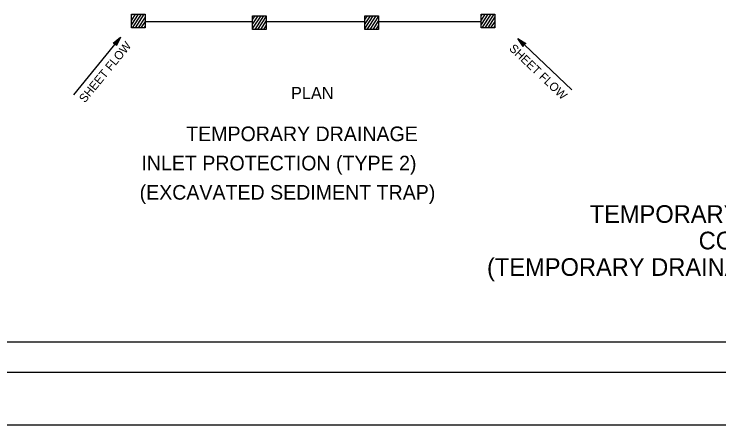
# Model space of a CAD drawing. Extents: x -894 to 866, y -472 to 714.
# Drawn here: x -182 to 396, y -472 to -135 of the extents above; entities that cross this region are included whole.
import ezdxf

# ---------------------------------------------------------------- set-up
doc = ezdxf.new("R2010")
doc.units = 0
for name, color, linetype in [('border_INSIDE-BORDER-anno', 7, 'Continuous'), ('border_PLOTTING-ELEMENTS', 7, 'Continuous'), ('border_rw_22x34_Cut_Lines', 7, 'Continuous'), ('border_SHEET', 7, 'Continuous'), ('df_FLOW-LINE', 7, 'Continuous'), ('temp_CONSTRUCTION', 7, 'Continuous'), ('temp_CONSTRUCTION-anno', 7, 'Continuous')]:
    doc.layers.add(name, color=color, linetype=linetype)

msp = doc.modelspace()

# ---------------------------------------------------------------- linework, layer by layer
at = {"layer": 'border_PLOTTING-ELEMENTS'}
for points in [[(-894.04, -472.44), (865.96, -472.44), (865.96, 713.56), (-894.04, 713.56)], [(-864.04, 670.56), (835.96, 670.56), (835.96, -429.44), (-864.04, -429.44)]]:
    msp.add_lwpolyline(points, close=True, dxfattribs=at)
at = {"layer": 'border_rw_22x34_Cut_Lines'}
msp.add_lwpolyline([(-864.04, 670.56), (835.96, 670.56), (835.96, -429.44), (-864.04, -429.44)], close=True, dxfattribs=at)
at = {"layer": 'border_SHEET'}
msp.add_line((810.96, -404.44), (-814.04, -404.44), dxfattribs=at)
at = {"layer": 'df_FLOW-LINE'}
for p, q in [((-94.62, -154.35), (-133.26, -201.52)), ((-94.62, -154.35), (-94.62, -154.35)), ((275.44, -197.43), (231.22, -155.45)), ((231.22, -155.45), (231.22, -155.45)), ((-100.67, -159.09), (-100.67, -159.09)), ((-98.09, -161.21), (-98.09, -161.21)), ((235.51, -161.82), (235.51, -161.82)), ((237.8, -159.4), (237.8, -159.4))]:
    msp.add_line(p, q, dxfattribs=at)
for points in [[(-100.67, -159.09), (-94.62, -154.35), (-98.09, -161.21), (-98.26, -160.72), (-95.72, -155.7), (-100.16, -159.17), (-99.65, -159.24), (-96.81, -157.02), (-98.44, -160.23), (-98.61, -159.74), (-97.91, -158.36), (-99.14, -159.32), (-98.74, -159.38), (-98.09, -161.21), (-98.74, -159.38)], [(235.51, -161.82), (231.22, -155.45), (237.8, -159.4), (237.31, -159.54), (232.48, -156.64), (235.62, -161.32), (235.73, -160.82), (233.72, -157.83), (236.81, -159.68), (236.31, -159.82), (234.97, -159.02), (235.85, -160.31), (235.93, -159.92), (237.8, -159.4), (235.93, -159.92)]]:
    msp.add_lwpolyline(points, close=True, dxfattribs=at)
at = {"layer": 'temp_CONSTRUCTION'}
for p, q in [((-80.23, -135.45), (-85.76, -143.95)), ((-82.62, -135.45), (-85.76, -140.28)), ((-85, -135.45), (-85.76, -136.6)), ((-77.85, -135.45), (-85.11, -146.62)), ((-75.47, -135.45), (-82.72, -146.62)), ((-74.58, -137.76), (-80.34, -146.62)), ((20.27, -136.72), (13.67, -146.88)), ((17.88, -136.72), (13.67, -143.21)), ((15.5, -136.72), (13.67, -139.54)), ((22.65, -136.72), (15.39, -147.9)), ((24.84, -137.02), (17.78, -147.9)), ((112.32, -136.72), (105.71, -146.9)), ((109.93, -136.72), (105.71, -143.23)), ((107.55, -136.72), (105.71, -139.56)), ((114.7, -136.72), (107.45, -147.9)), ((116.88, -137.04), (109.83, -147.9)), ((206.6, -135.45), (201.14, -143.85)), ((204.21, -135.45), (201.14, -140.18)), ((201.83, -135.45), (201.14, -136.51)), ((208.98, -135.45), (201.72, -146.62)), ((211.37, -135.45), (204.11, -146.62)), ((212.31, -137.66), (206.49, -146.62)), ((-74.58, -141.43), (-77.96, -146.62)), ((24.84, -140.7), (20.16, -147.9)), ((24.84, -144.37), (22.55, -147.9)), ((116.88, -140.71), (112.21, -147.9)), ((116.88, -144.39), (114.6, -147.9)), ((212.31, -141.33), (208.88, -146.62)), ((-74.58, -145.1), (-75.57, -146.62)), ((212.31, -145.01), (211.26, -146.62))]:
    msp.add_line(p, q, dxfattribs=at)
for points in [[(-85.76, -135.45), (-74.58, -135.45), (-74.58, -146.62), (-85.76, -146.62)], [(13.67, -136.72), (24.84, -136.72), (24.84, -147.9), (13.67, -147.9)], [(105.71, -136.72), (116.88, -136.72), (116.88, -147.9), (105.71, -147.9)], [(201.14, -135.45), (212.31, -135.45), (212.31, -146.62), (201.14, -146.62)]]:
    msp.add_lwpolyline(points, close=True, dxfattribs=at)
for points in [[(12.89, -141.66), (-74.06, -141.66)], [(105.35, -141.66), (24.77, -141.66)], [(200.79, -141.66), (116.38, -141.66)]]:
    msp.add_lwpolyline(points, dxfattribs=at)

# ---------------------------------------------------------------- texts
at = {"layer": 'border_INSIDE-BORDER-anno'}
for s, p in [('TEMPORARY WATER POLLUTION', (290.06, -306.63)), ('CONTROL DETAILS', (379.45, -328.38)), ('(TEMPORARY DRAINAGE INLET PROTECTION)', (205.86, -350.13))]:
    msp.add_text(s, height=14.5, dxfattribs=at).set_placement(p)
at = {"layer": 'temp_CONSTRUCTION-anno'}
for rotation, p in [(50.67345, (-123.92, -208.6)), (316.4904, (223.47, -164.25))]:
    msp.add_text('SHEET FLOW', height=7, rotation=rotation, dxfattribs=at).set_placement(p)
for s, height, p in [('PLAN', 10, (45.12, -205.1)), ('TEMPORARY DRAINAGE', 12, (-40.82, -239.59)), ('INLET PROTECTION (TYPE 2)', 12, (-77.54, -263.59)), ('(EXCAVATED SEDIMENT TRAP)', 12, (-79.02, -287.59))]:
    msp.add_text(s, height=height, dxfattribs=at).set_placement(p)

doc.saveas('drawing.dxf')
